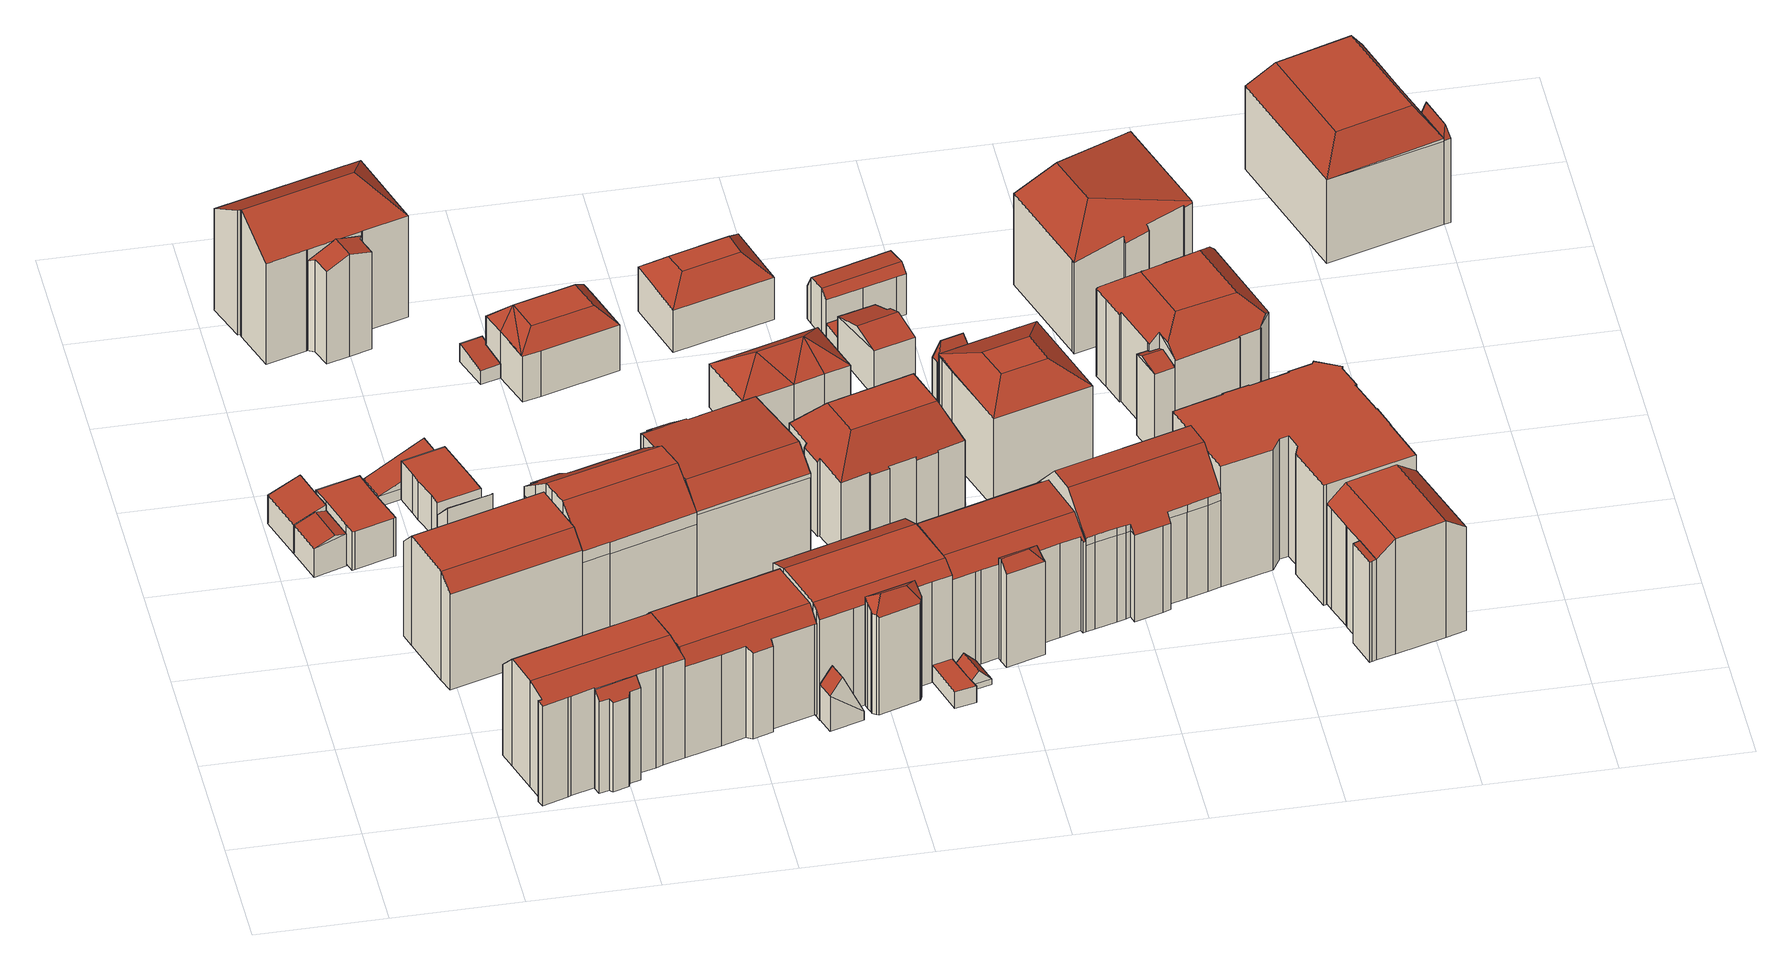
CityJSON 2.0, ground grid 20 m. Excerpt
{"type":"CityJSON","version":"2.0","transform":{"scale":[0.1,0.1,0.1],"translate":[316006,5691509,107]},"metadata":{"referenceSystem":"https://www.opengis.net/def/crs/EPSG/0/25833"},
"CityObjects":{
"building1":{"type":"Building","attributes":{"Dachtyp_tdc":"tdcPolyFlatRoof","Gemeindeschluessel":14713000,"Dachneigung":17.49,"QualitaetDacherkennung":82,"Geometrietyp2DReferenz":"3000","function":"31001_9998","roofType":"2100","measuredHeight":6.86},"geometry":[{"type":"MultiSurface","lod":"2","boundaries":[[[0,1,2,3]],[[1,4,5,2]],[[4,6,7,5]],[[6,8,9,7]],[[8,10,11,9]],[[10,0,3,11]],[[10,8,6,4,1,0]],[[3,2,5,7,9,11]]],"semantics":{"surfaces":[{"type":"WallSurface"},{"type":"RoofSurface"},{"type":"GroundSurface"}],"values":[0,0,0,0,0,0,1,2]}}]},
"building2":{"type":"Building","attributes":{"Dachtyp_tdc":"tdcGableRoof","Gemeindeschluessel":14713000,"Dachneigung":17.6,"QualitaetDacherkennung":32,"Geometrietyp2DReferenz":"3000","function":"31001_9998","roofType":"3100","measuredHeight":6.29},"geometry":[{"type":"MultiSurface","lod":"2","boundaries":[[[12,13,14,9]],[[13,15,16,14]],[[15,10,11,16]],[[10,12,9,11]],[[15,13,17]],[[12,10,18]],[[13,12,18,17]],[[10,15,17,18]],[[9,14,16,11]]],"semantics":{"surfaces":[{"type":"WallSurface"},{"type":"RoofSurface"},{"type":"GroundSurface"}],"values":[0,0,0,0,0,0,1,1,2]}}]},
"building3":{"type":"Building","attributes":{"Dachtyp_tdc":"tdcPolyFlatRoof","Gemeindeschluessel":14713000,"Dachneigung":0,"QualitaetDacherkennung":81,"Geometrietyp2DReferenz":"3000","function":"31001_9998","roofType":"1000","measuredHeight":6.93},"geometry":[{"type":"MultiSurface","lod":"2","boundaries":[[[19,20,21,22]],[[20,23,24,21]],[[23,25,26,24]],[[25,27,28,26]],[[27,29,30,28]],[[29,31,32,30]],[[31,33,34,32]],[[33,35,36,34]],[[35,37,38,36]],[[37,19,22,38]],[[37,35,33,31,29,27,25,23,20,19]],[[22,21,24,26,28,30,32,34,36,38]]],"semantics":{"surfaces":[{"type":"WallSurface"},{"type":"RoofSurface"},{"type":"GroundSurface"}],"values":[0,0,0,0,0,0,0,0,0,0,1,2]}}]},
"building4":{"type":"Building","attributes":{"Gemeindeschluessel":14713000,"Geometrietyp2DReferenz":"3000","function":"31001_9998","roofType":"9999"},"children":["building4-1","building4-2"]},
"building4-1":{"type":"BuildingPart","attributes":{"Dachtyp_tdc":"tdcPolyFlatRoof","Dachneigung":47.23,"QualitaetDacherkennung":34,"Geometrietyp2DReferenz":"3000","roofType":"2100","measuredHeight":20.53},"parents":["building4"],"geometry":[{"type":"MultiSurface","lod":"2","boundaries":[[[39,40,41,42,43]],[[40,44,45,41]],[[40,39,46,47,44]],[[45,48,49,42,41]],[[44,47,50,48,45]],[[51,50,47,46]],[[51,49,48,50]],[[43,51,46,39]],[[43,42,49,51]]],"semantics":{"surfaces":[{"type":"WallSurface"},{"type":"RoofSurface"},{"type":"GroundSurface"},{"type":"ClosureSurface"}],"values":[0,0,1,2,0,0,3,0,3]}}]},
"building4-2":{"type":"BuildingPart","attributes":{"Dachtyp_tdc":"tdcCutGableRoof","Dachneigung":0.212,"QualitaetDacherkennung":66,"Geometrietyp2DReferenz":"3000","roofType":"9999","measuredHeight":19.93},"parents":["building4"],"geometry":[{"type":"MultiSurface","lod":"2","boundaries":[[[52,53,54,55]],[[53,56,57,54]],[[56,58,59,57]],[[58,60,61,59]],[[60,62,63,61]],[[64,65,50,51,43,66,62,60]],[[58,56,53,52]],[[60,58,52,64]],[[63,67,42,49,48,68,69,55,54,57,59,61]],[[62,66,67,63]],[[66,43,42,67]],[[50,65,68,48]],[[65,64,69,68]],[[64,52,55,69]],[[51,49,42,43]],[[50,48,49,51]]],"semantics":{"surfaces":[{"type":"WallSurface"},{"type":"RoofSurface"},{"type":"GroundSurface"},{"type":"ClosureSurface"}],"values":[0,0,0,0,0,1,1,1,2,0,0,0,0,0,3,3]}}]},
"building5":{"type":"Building","attributes":{"Gemeindeschluessel":14713000,"Geometrietyp2DReferenz":"3000","function":"31001_9998","roofType":"9999"},"children":["building5-1","building5-2"]},
"building5-1":{"type":"BuildingPart","attributes":{"Dachtyp_tdc":"tdcCutGableRoof","Dachneigung":2.01,"QualitaetDacherkennung":57,"Geometrietyp2DReferenz":"3000","roofType":"9999","measuredHeight":19.53},"parents":["building5"],"geometry":[{"type":"MultiSurface","lod":"2","boundaries":[[[70,71,72,73]],[[71,74,75,72]],[[74,76,77,75]],[[76,78,79,77]],[[78,80,81,79]],[[80,82,83,81]],[[82,84,85,83]],[[86,87,88,89]],[[86,90,91,87]],[[90,92,93,91]],[[92,94,95,93]],[[94,96,97,95]],[[96,98,99,97]],[[98,100,101,99]],[[100,102,103,101]],[[102,70,73,103]],[[74,71,70,102]],[[100,98,96,94,92,90,86,89,84,82,80,78,76]],[[102,100,76,74]],[[73,72,75,77,79,81,83,85,88,87,91,93,95,97,99,101,103]],[[89,88,85,84]]],"semantics":{"surfaces":[{"type":"WallSurface"},{"type":"RoofSurface"},{"type":"GroundSurface"},{"type":"ClosureSurface"}],"values":[0,0,0,0,0,0,0,0,0,0,0,0,0,0,0,0,1,1,1,2,3]}}]},
"building5-2":{"type":"BuildingPart","attributes":{"Dachtyp_tdc":"tdcPolyFlatRoof","Dachneigung":43.06,"QualitaetDacherkennung":21,"Geometrietyp2DReferenz":"3000","roofType":"2100","measuredHeight":18.14},"parents":["building5"],"geometry":[{"type":"MultiSurface","lod":"2","boundaries":[[[84,104,105,85]],[[104,106,107,105]],[[106,108,109,107]],[[108,110,111,109]],[[110,112,113,111]],[[112,114,115,113]],[[114,89,88,115]],[[114,112,110,108,106,104,84,89]],[[88,85,105,107,109,111,113,115]],[[85,88,89,84]]],"semantics":{"surfaces":[{"type":"WallSurface"},{"type":"RoofSurface"},{"type":"GroundSurface"},{"type":"ClosureSurface"}],"values":[0,0,0,0,0,0,0,1,2,3]}}]},
"building6":{"type":"Building","attributes":{"Dachtyp_tdc":"tdcFreeFormRoof","Gemeindeschluessel":14713000,"Dachneigung":20.76,"QualitaetDacherkennung":9,"Geometrietyp2DReferenz":"3000","function":"31001_9998","roofType":"5000","measuredHeight":5.59},"geometry":[{"type":"MultiSurface","lod":"2","boundaries":[[[116,117,118,119]],[[117,120,121,118]],[[120,122,123,121]],[[122,124,125,123]],[[124,116,119,125]],[[124,122,126,127,128]],[[129,128,127,130]],[[117,130,127,126,120]],[[116,129,130,117]],[[124,128,129,116]],[[120,126,122]],[[119,118,121,123,125]]],"semantics":{"surfaces":[{"type":"WallSurface"},{"type":"RoofSurface"},{"type":"GroundSurface"}],"values":[0,0,0,0,0,1,1,0,0,0,0,2]}}]},
"building7":{"type":"Building","attributes":{"Dachtyp_tdc":"tdcPolyFlatRoof","Gemeindeschluessel":14713000,"Dachneigung":0,"QualitaetDacherkennung":79,"Geometrietyp2DReferenz":"3000","function":"31001_9998","roofType":"1000","measuredHeight":7.04},"geometry":[{"type":"MultiSurface","lod":"2","boundaries":[[[131,132,133,134]],[[132,135,136,133]],[[135,137,138,136]],[[137,139,121,138]],[[139,140,118,121]],[[140,141,142,118]],[[141,143,144,142]],[[143,131,134,144]],[[143,141,140,139,137,135,132,131]],[[134,133,136,138,121,118,142,144]]],"semantics":{"surfaces":[{"type":"WallSurface"},{"type":"RoofSurface"},{"type":"GroundSurface"}],"values":[0,0,0,0,0,0,0,0,1,2]}}]},
"building8":{"type":"Building","attributes":{"Dachtyp_tdc":"tdcPolyFlatRoof","Gemeindeschluessel":14713000,"Dachneigung":0,"QualitaetDacherkennung":70,"Geometrietyp2DReferenz":"3000","function":"31001_9998","roofType":"1000","measuredHeight":2.71},"geometry":[{"type":"MultiSurface","lod":"2","boundaries":[[[145,146,147,148]],[[146,149,150,147]],[[149,151,152,150]],[[151,153,154,152]],[[153,145,148,154]],[[153,151,149,146,145]],[[148,147,150,152,154]]],"semantics":{"surfaces":[{"type":"WallSurface"},{"type":"RoofSurface"},{"type":"GroundSurface"}],"values":[0,0,0,0,0,1,2]}}]},
"building9":{"type":"Building","attributes":{"Gemeindeschluessel":14713000,"Geometrietyp2DReferenz":"3000","function":"31001_9998","roofType":"9999"},"children":["building9-1","building9-2"]},
"building9-1":{"type":"BuildingPart","attributes":{"Dachtyp_tdc":"tdcHipAndGableRoof","Dachneigung":31.82,"QualitaetDacherkennung":64,"Geometrietyp2DReferenz":"3000","roofType":"5000","measuredHeight":23.07},"parents":["building9"],"geometry":[{"type":"MultiSurface","lod":"2","boundaries":[[[155,156,157,158]],[[156,159,160,157]],[[159,161,162,160]],[[161,163,164,162]],[[163,165,166,164]],[[165,167,168,166]],[[167,169,170,171,168]],[[165,163,172]],[[163,161,159,156,155,172]],[[155,173,174,175,176,177,178,169,167,165,172]],[[179,180,181,158,157,160,162,164,166,168,171,182]],[[175,174,180,179,183]],[[174,173,181,180]],[[173,155,158,181]],[[175,183,176]],[[178,170,169]],[[183,179,182,177,176]],[[177,182,171,170,178]]],"semantics":{"surfaces":[{"type":"WallSurface"},{"type":"RoofSurface"},{"type":"GroundSurface"},{"type":"ClosureSurface"}],"values":[0,0,0,0,0,0,0,1,1,1,2,0,0,0,0,0,3,3]}}]},
"building9-2":{"type":"BuildingPart","attributes":{"Dachtyp_tdc":"tdcGableRoof","Dachneigung":24.91,"QualitaetDacherkennung":21,"Geometrietyp2DReferenz":"3000","roofType":"3100","measuredHeight":18.56},"parents":["building9"],"geometry":[{"type":"MultiSurface","lod":"2","boundaries":[[[184,185,186,187]],[[185,188,189,186]],[[188,190,191,189]],[[190,183,179,191]],[[170,192,193,171]],[[192,184,187,193]],[[194,176,183,190,188,185]],[[185,184,192,170,178,194]],[[187,186,189,191,179,182,171,193]],[[177,176,194]],[[182,179,183,176,177]],[[178,177,194]],[[170,171,182,177,178]]],"semantics":{"surfaces":[{"type":"WallSurface"},{"type":"RoofSurface"},{"type":"GroundSurface"},{"type":"ClosureSurface"}],"values":[0,0,0,0,0,0,1,1,2,0,3,0,3]}}]},
"building10":{"type":"Building","attributes":{"Dachtyp_tdc":"tdcFreeFormRoof","Gemeindeschluessel":14713000,"Dachneigung":37.37,"QualitaetDacherkennung":49,"Geometrietyp2DReferenz":"3000","function":"31001_9998","roofType":"5000","measuredHeight":22.19},"geometry":[{"type":"MultiSurface","lod":"2","boundaries":[[[195,196,197,198]],[[196,199,200,197]],[[199,201,202,200]],[[201,203,204,202]],[[203,205,206,204]],[[205,207,208,206]],[[207,209,210,208]],[[209,211,212,210]],[[211,213,214,212]],[[213,215,216,214]],[[215,217,218,216]],[[217,219,54,218]],[[219,220,221,54]],[[220,222,223,221]],[[222,224,225,223]],[[224,226,68,225]],[[226,195,198,68]],[[227,228,229,230,231,199,232,233,234,235]],[[236,237,238,239,240,241]],[[242,238,237,227,235]],[[222,242,235,224]],[[220,238,242,222]],[[213,236,241,215]],[[215,241,240,217]],[[217,240,239,219]],[[219,239,238,220]],[[209,227,237,211]],[[211,237,236,213]],[[224,235,234,226]],[[226,234,233,195]],[[195,233,232,196]],[[196,232,199]],[[201,231,230,203]],[[199,231,201]],[[203,230,229,205]],[[205,229,228,207]],[[207,228,227,209]],[[198,197,200,202,204,206,208,210,212,214,216,218,54,221,223,225,68]]],"semantics":{"surfaces":[{"type":"WallSurface"},{"type":"RoofSurface"},{"type":"GroundSurface"}],"values":[0,0,0,0,0,0,0,0,0,0,0,0,0,0,0,0,0,1,1,1,0,0,0,0,0,0,0,0,0,0,0,0,0,0,0,0,0,2]}}]},
"building11":{"type":"Building","attributes":{"Dachtyp_tdc":"tdcCutGableRoof","Gemeindeschluessel":14713000,"Dachneigung":0.799,"QualitaetDacherkennung":63,"Geometrietyp2DReferenz":"3000","function":"31001_9998","roofType":"9999","measuredHeight":19.17},"geometry":[{"type":"MultiSurface","lod":"2","boundaries":[[[243,244,245,246]],[[244,247,248,245]],[[247,249,250,248]],[[249,251,252,250]],[[251,253,254,252]],[[253,255,256,254]],[[255,257,79,256]],[[257,258,259,79]],[[258,260,261,259]],[[260,262,72,261]],[[262,263,264,72]],[[263,265,266,264]],[[265,267,268,266]],[[267,269,270,268]],[[269,271,272,270]],[[271,273,274,272]],[[273,243,246,274]],[[258,257,255,253,251,249,247,244,243,273]],[[271,269,267,265,263,262,260]],[[273,271,260,258]],[[246,245,248,250,252,254,256,79,259,261,72,264,266,268,270,272,274]]],"semantics":{"surfaces":[{"type":"WallSurface"},{"type":"RoofSurface"},{"type":"GroundSurface"}],"values":[0,0,0,0,0,0,0,0,0,0,0,0,0,0,0,0,0,1,1,1,2]}}]},
"building12":{"type":"Building","attributes":{"Dachtyp_tdc":"tdcPolyFlatRoof","Gemeindeschluessel":14713000,"Dachneigung":6.38,"QualitaetDacherkennung":63,"Geometrietyp2DReferenz":"3000","function":"31001_9998","roofType":"2100","measuredHeight":3.16},"geometry":[{"type":"MultiSurface","lod":"2","boundaries":[[[275,276,277,278]],[[276,279,280,277]],[[279,281,282,280]],[[281,283,284,282]],[[283,285,286,284]],[[285,275,278,286]],[[285,283,281,279,276,275]],[[278,277,280,282,284,286]]],"semantics":{"surfaces":[{"type":"WallSurface"},{"type":"RoofSurface"},{"type":"GroundSurface"}],"values":[0,0,0,0,0,0,1,2]}}]},
"building13":{"type":"Building","attributes":{"Dachtyp_tdc":"tdcGableRoof","Gemeindeschluessel":14713000,"Dachneigung":65.16,"QualitaetDacherkennung":4,"Geometrietyp2DReferenz":"3000","function":"31001_9998","roofType":"3100","measuredHeight":9.12},"geometry":[{"type":"MultiSurface","lod":"2","boundaries":[[[287,288,289,290]],[[288,291,292,289]],[[291,293,294,292]],[[293,287,290,294]],[[291,288,295]],[[287,293,296]],[[288,287,296,295]],[[293,291,295,296]],[[290,289,292,294]]],"semantics":{"surfaces":[{"type":"WallSurface"},{"type":"RoofSurface"},{"type":"GroundSurface"}],"values":[0,0,0,0,0,0,1,1,2]}}]},
"building14":{"type":"Building","attributes":{"Dachtyp_tdc":"tdcFreeFormRoof","Gemeindeschluessel":14713000,"Dachneigung":0.24,"QualitaetDacherkennung":75,"Geometrietyp2DReferenz":"3000","function":"31001_9998","roofType":"5000","measuredHeight":11.13},"geometry":[{"type":"MultiSurface","lod":"2","boundaries":[[[297,298,280,282]],[[298,299,300,280]],[[299,301,302,300]],[[301,303,304,302]],[[303,305,306,304]],[[305,307,308,306]],[[307,309,310,308]],[[309,311,284,310]],[[311,297,282,284]],[[307,305,312,313,314,309]],[[315,314,313]],[[315,311,314]],[[297,311,315]],[[316,299,298,297,315]],[[303,301,299,316,312,305]],[[313,312,316,315]],[[311,309,314]],[[282,280,300,302,304,306,308,310,284]]],"semantics":{"surfaces":[{"type":"WallSurface"},{"type":"RoofSurface"},{"type":"GroundSurface"}],"values":[0,0,0,0,0,0,0,0,0,1,1,1,1,1,1,1,0,2]}}]},
"building15":{"type":"Building","attributes":{"Dachtyp_tdc":"tdcFreeFormRoof","Gemeindeschluessel":14713000,"Dachneigung":3.45,"QualitaetDacherkennung":65,"Geometrietyp2DReferenz":"3000","function":"31001_9998","roofType":"5000","measuredHeight":20.93},"geometry":[{"type":"MultiSurface","lod":"2","boundaries":[[[317,318,319,320]],[[320,319,321,322]],[[322,321,323,324]],[[325,326,327]],[[328,329,325,327]],[[330,331,329,328]],[[332,333,334,214,208,335,336,337,338,339,340,341,342,343,344]],[[345,330,333,332]],[[330,328,334,333]],[[328,327,214,334]],[[327,346,208,214]],[[346,317,335,208]],[[317,320,336,335]],[[320,322,337,336]],[[322,324,338,337]],[[324,347,339,338]],[[347,348,340,339]],[[348,349,341,340]],[[349,350,342,341]],[[350,351,343,342]],[[351,352,344,343]],[[352,345,332,344]],[[329,331,353,326,325]],[[323,321,319,318,354,355,356,350,349,357,358]],[[359,360,355,354,361,353,331]],[[327,326,353,361,346]],[[346,361,354,318,317]],[[352,360,359,345]],[[345,359,331,330]],[[351,356,355,360,352]],[[324,323,358,347]],[[347,358,357,348]],[[348,357,349]],[[350,356,351]]],"semantics":{"surfaces":[{"type":"WallSurface"},{"type":"GroundSurface"},{"type":"RoofSurface"}],"values":[0,0,0,0,0,0,1,0,0,0,0,0,0,0,0,0,0,0,0,0,0,0,2,2,2,0,0,0,0,0,0,0,0,0]}}]},
"building16":{"type":"Building","attributes":{"Gemeindeschluessel":14713000,"Geometrietyp2DReferenz":"3000","function":"31001_9998","roofType":"9999"},"children":["building16-1","building16-2"]},
"building16-1":{"type":"BuildingPart","attributes":{"Dachtyp_tdc":"tdcFreeFormRoof","Dachneigung":52.27,"QualitaetDacherkennung":32,"Geometrietyp2DReferenz":"3000","roofType":"5000","measuredHeight":20.13},"parents":["building16"],"geometry":[{"type":"MultiSurface","lod":"2","boundaries":[[[362,363,364,365]],[[363,366,367,364]],[[366,368,369,367]],[[368,370,371,369]],[[370,372,371]],[[373,374,375,376,377]],[[374,378,379,375]],[[378,380,381,379]],[[380,382,383,381]],[[382,384,385,383]],[[384,362,365,385]],[[380,378,374,373,386]],[[370,368,366,363,362,387]],[[373,370,387,386]],[[362,384,382,380,386,387]],[[365,364,367,369,371,376,375,379,381,383,385]],[[377,372,370,373]],[[377,376,371,372]]],"semantics":{"surfaces":[{"type":"WallSurface"},{"type":"RoofSurface"},{"type":"GroundSurface"},{"type":"ClosureSurface"}],"values":[0,0,0,0,0,0,0,0,0,0,0,1,1,1,1,2,0,3]}}]},
"building16-2":{"type":"BuildingPart","attributes":{"Dachtyp_tdc":"tdcCutGableRoof","Dachneigung":0.441,"QualitaetDacherkennung":61,"Geometrietyp2DReferenz":"3000","roofType":"9999","measuredHeight":20.21},"parents":["building16"],"geometry":[{"type":"MultiSurface","lod":"2","boundaries":[[[372,388,389,371]],[[388,390,391,389]],[[390,392,393,391]],[[392,394,395,393]],[[394,396,397,395]],[[396,398,399,397]],[[400,401,402,403]],[[401,377,376,402]],[[404,405,398,396]],[[394,392,390,388,372,377,401,400,406]],[[396,394,406,404]],[[399,407,408,409,403,402,376,371,389,391,393,395,397]],[[398,405,407,399]],[[405,404,408,407]],[[404,406,409,408]],[[406,400,403,409]],[[371,376,377,372]]],"semantics":{"surfaces":[{"type":"WallSurface"},{"type":"RoofSurface"},{"type":"GroundSurface"},{"type":"ClosureSurface"}],"values":[0,0,0,0,0,0,0,0,1,1,1,2,0,0,0,0,3]}}]},
"building17":{"type":"Building","attributes":{"Dachtyp_tdc":"tdcPolyFlatRoof","Gemeindeschluessel":14713000,"Dachneigung":0,"QualitaetDacherkennung":48,"Geometrietyp2DReferenz":"3000","function":"31001_9998","roofType":"1000","measuredHeight":3},"geometry":[{"type":"MultiSurface","lod":"2","boundaries":[[[410,411,412,413]],[[411,414,415,412]],[[414,416,417,415]],[[416,418,419,417]],[[418,410,413,419]],[[418,416,414,411,410]],[[413,412,415,417,419]]],"semantics":{"surfaces":[{"type":"WallSurface"},{"type":"RoofSurface"},{"type":"GroundSurface"}],"values":[0,0,0,0,0,1,2]}}]},
"building18":{"type":"Building","attributes":{"Dachtyp_tdc":"tdcFreeFormRoof","Gemeindeschluessel":14713000,"Dachneigung":47.24,"QualitaetDacherkennung":3,"Geometrietyp2DReferenz":"3000","function":"31001_9998","roofType":"5000","measuredHeight":3.07},"geometry":[{"type":"MultiSurface","lod":"2","boundaries":[[[420,421,422,423]],[[421,424,425,422]],[[424,426,427,425]],[[426,420,423,427]],[[428,426,424]],[[429,428,424,421]],[[429,421,420]],[[428,429,420,426]],[[423,422,425,427]]],"semantics":{"surfaces":[{"type":"WallSurface"},{"type":"RoofSurface"},{"type":"GroundSurface"}],"values":[0,0,0,0,0,1,0,1,2]}}]},
"building19":{"type":"Building","attributes":{"Dachtyp_tdc":"tdcFreeFormRoof","Gemeindeschluessel":14713000,"Dachneigung":36.32,"QualitaetDacherkennung":56,"Geometrietyp2DReferenz":"3000","function":"31001_9998","roofType":"5000","measuredHeight":11.55},"geometry":[{"type":"MultiSurface","lod":"2","boundaries":[[[430,431,432,433]],[[431,434,435,432]],[[434,436,437,435]],[[436,438,439,437]],[[438,440,441,439]],[[440,430,433,441]],[[442,436,434]],[[442,438,436]],[[443,438,442]],[[438,443,440]],[[442,434,431]],[[443,442,431,430]],[[443,430,440]],[[433,432,435,437,439,441]]],"semantics":{"surfaces":[{"type":"WallSurface"},{"type":"RoofSurface"},{"type":"GroundSurface"}],"values":[0,0,0,0,0,0,1,1,1,1,1,1,1,2]}}]},
"building20":{"type":"Building","attributes":{"Gemeindeschluessel":14713000,"Dachtyp_tdc":"tdcCutTentRoof","Dachneigung":40.78,"QualitaetDacherkennung":66,"Geometrietyp2DReferenz":"3000","function":"31001_9998","roofType":"9999","measuredHeight":10.84},"geometry":[{"type":"MultiSurface","lod":"2","boundaries":[[[444,445,446,447]],[[445,448,449,446]],[[448,450,451,449]],[[450,444,447,451]],[[445,444,452,453]],[[448,445,453,454]],[[450,448,454,455]],[[444,450,455,452]],[[455,454,453,452]],[[447,446,449,451]]],"semantics":{"surfaces":[{"type":"WallSurface"},{"type":"RoofSurface"},{"type":"GroundSurface"}],"values":[0,0,0,0,1,1,1,1,1,2]}}]},
"building21":{"type":"Building","attributes":{"Dachtyp_tdc":"tdcCutTentRoof","Gemeindeschluessel":14713000,"Dachneigung":48.95,"QualitaetDacherkennung":56,"Geometrietyp2DReferenz":"3000","function":"31001_9998","roofType":"9999","measuredHeight":20.41},"geometry":[{"type":"MultiSurface","lod":"2","boundaries":[[[456,457,458,459]],[[457,460,461,458]],[[460,462,463,461]],[[462,464,465,463]],[[464,466,467,465]],[[466,468,469,467]],[[468,470,471,469]],[[470,472,473,471]],[[472,474,475,473]],[[474,476,477,475]],[[476,478,479,477]],[[478,480,481,479]],[[480,482,483,481]],[[482,484,485,483]],[[484,486,487,485]],[[486,488,489,487]],[[488,490,491,489]],[[490,492,493,491]],[[492,494,495,493]],[[494,456,459,495]],[[462,460,496,497]],[[472,470,468,466,464,462,497,498]],[[490,488,486,484,482,480,478,476,474,472,498,499]],[[460,457,456,494,492,490,499,496]],[[499,498,497,496]],[[459,458,461,463,465,467,469,471,473,475,477,479,481,483,485,487,489,491,493,495]]],"semantics":{"surfaces":[{"type":"WallSurface"},{"type":"RoofSurface"},{"type":"GroundSurface"}],"values":[0,0,0,0,0,0,0,0,0,0,0,0,0,0,0,0,0,0,0,0,1,1,1,1,1,2]}}]},
"building22":{"type":"Building","attributes":{"Gemeindeschluessel":14713000,"Geometrietyp2DReferenz":"3000","function":"31001_9998","roofType":"9999"},"children":["building22-1","building22-2"]},
"building22-1":{"type":"BuildingPart","attributes":{"Dachtyp_tdc":"tdcCutGableRoof","Dachneigung":3.45,"QualitaetDacherkennung":51,"Geometrietyp2DReferenz":"3000","roofType":"9999","measuredHeight":20.15},"parents":["building22"],"geometry":[{"type":"MultiSurface","lod":"2","boundaries":[[[500,501,502,503]],[[501,504,505,502]],[[504,506,507,505]],[[506,508,509,507]],[[508,510,511,509]],[[510,512,513,511]],[[512,514,515,513]],[[514,516,517,515]],[[518,519,520,521]],[[519,522,427,520]],[[522,523,425,427]],[[523,524,525,425]],[[524,526,527,525]],[[526,500,503,527]],[[504,501,500,526]],[[524,523,522,519,518,516,514,512,510,508,506]],[[526,524,506,504]],[[503,502,505,507,509,511,513,515,517,521,520,427,425,525,527]],[[521,517,516,518]]],"semantics":{"surfaces":[{"type":"WallSurface"},{"type":"RoofSurface"},{"type":"GroundSurface"},{"type":"ClosureSurface"}],"values":[0,0,0,0,0,0,0,0,0,0,0,0,0,0,1,1,1,2,3]}}]},
"building22-2":{"type":"BuildingPart","attributes":{"Dachtyp_tdc":"tdcHipAndGableRoof","Dachneigung":45.83,"QualitaetDacherkennung":25,"Geometrietyp2DReferenz":"3000","roofType":"5000","measuredHeight":18.72},"parents":["building22"],"geometry":[{"type":"MultiSurface","lod":"2","boundaries":[[[528,529,530,517,516]],[[529,531,532,530]],[[531,533,534,532]],[[533,535,536,534]],[[535,537,518,521,536]],[[531,529,528,538]],[[528,537,535,538]],[[535,533,531,538]],[[521,517,530,532,534,536]],[[516,518,537,528]],[[516,517,521,518]]],"semantics":{"surfaces":[{"type":"WallSurface"},{"type":"RoofSurface"},{"type":"GroundSurface"},{"type":"ClosureSurface"}],"values":[0,0,0,0,0,1,1,1,2,0,3]}}]},
"building23":{"type":"Building","attributes":{"Dachtyp_tdc":"tdcPolyFlatRoof","Gemeindeschluessel":14713000,"Dachneigung":0,"QualitaetDacherkennung":0,"Geometrietyp2DReferenz":"3000","BezugspunktDach":"2000","function":"31001_9998","measuredHeight":3},"geometry":[{"type":"MultiSurface","lod":"2","boundaries":[[[539,540,541,542]],[[541,540,543,544]],[[540,539,545,543]],[[542,541,544,546]],[[539,542,546,545]],[[546,544,543,545]]],"semantics":{"surfaces":[{"type":"RoofSurface"},{"type":"WallSurface"},{"type":"GroundSurface"}],"values":[0,1,1,1,1,2]}}]},
"building24":{"type":"Building","attributes":{"Dachtyp_tdc":"tdcFreeFormRoof","Gemeindeschluessel":14713000,"Dachneigung":23.28,"QualitaetDacherkennung":31,"Geometrietyp2DReferenz":"3000","function":"31001_9998","roofType":"5000","measuredHeight":9.43},"geometry":[{"type":"MultiSurface","lod":"2","boundaries":[[[547,548,545,546]],[[548,549,550,545]],[[549,551,552,550]],[[551,553,554,552]],[[553,555,556,554]],[[555,547,546,556]],[[555,553,557,558]],[[557,551,549,548,547,558]],[[553,551,557]],[[547,555,558]],[[546,545,550,552,554,556]]],"semantics":{"surfaces":[{"type":"WallSurface"},{"type":"RoofSurface"},{"type":"GroundSurface"}],"values":[0,0,0,0,0,0,1,1,0,0,2]}}]},
"building25":{"type":"Building","attributes":{"Dachtyp_tdc":"tdcCutGableRoof","Gemeindeschluessel":14713000,"Dachneigung":62.4,"QualitaetDacherkennung":31,"Geometrietyp2DReferenz":"3000","function":"31001_9998","roofType":"9999","measuredHeight":8.63},"geometry":[{"type":"MultiSurface","lod":"2","boundaries":[[[559,560,561,562]],[[560,563,564,561]],[[563,565,566,564]],[[565,567,568,566]],[[567,569,570,568]],[[569,571,572,570]],[[571,573,574,572]],[[573,575,576,574]],[[575,577,578,576]],[[577,579,580,578]],[[579,581,582,580]],[[581,583,584,582]],[[583,585,586,584]],[[585,559,562,586]],[[567,565,563,560,559,585]],[[583,581,579,577,575,573,571,569]],[[585,583,569,567]],[[562,561,564,566,568,570,572,574,576,578,580,582,584,586]]],"semantics":{"surfaces":[{"type":"WallSurface"},{"type":"RoofSurface"},{"type":"GroundSurface"}],"values":[0,0,0,0,0,0,0,0,0,0,0,0,0,0,1,1,1,2]}}]},
"building26":{"type":"Building","attributes":{"Gemeindeschluessel":14713000,"Geometrietyp2DReferenz":"3000","function":"31001_9998","roofType":"9999"},"children":["building26-1","building26-2"]},
"building26-1":{"type":"BuildingPart","attributes":{"Dachtyp_tdc":"tdcFreeFormRoof","Dachneigung":74.72,"QualitaetDacherkennung":24,"Geometrietyp2DReferenz":"3000","roofType":"5000","measuredHeight":18},"parents":["building26"],"geometry":[{"type":"MultiSurface","lod":"2","boundaries":[[[587,588,589,590]],[[588,591,592,589]],[[591,593,594,592]],[[593,595,596,594]],[[597,598,599,600]],[[598,587,590,599]],[[595,593,601]],[[593,591,588,602,601]],[[588,587,598,602]],[[598,597,595,601,602]],[[590,589,592,594,596,600,599]],[[600,596,595,597]]],"semantics":{"surfaces":[{"type":"WallSurface"},{"type":"RoofSurface"},{"type":"GroundSurface"},{"type":"ClosureSurface"}],"values":[0,0,0,0,0,0,1,1,1,1,2,3]}}]},
"building26-2":{"type":"BuildingPart","attributes":{"Dachtyp_tdc":"tdcCutTentRoof","Dachneigung":29.11,"QualitaetDacherkennung":34,"Geometrietyp2DReferenz":"3000","roofType":"9999","measuredHeight":20.46},"parents":["building26"],"geometry":[{"type":"MultiSurface","lod":"2","boundaries":[[[603,604,605,596,595]],[[604,606,607,605]],[[606,608,609,607]],[[608,610,611,609]],[[610,612,613,611]],[[612,614,615,613]],[[614,616,617,615]],[[616,618,619,617]],[[618,620,597,600,619]],[[621,622,623,624,625]],[[608,606,625,624,626]],[[610,608,626,627]],[[622,628,629,630,612,610,627,623]],[[627,626,624,623]],[[612,630,614]],[[614,630,629,616]],[[616,629,628,618]],[[604,625,606]],[[603,621,625,604]],[[618,628,622,620]],[[620,622,621,603]],[[596,605,607,609,611,613,615,617,619,600]],[[595,597,620,603]],[[595,596,600,597]]],"semantics":{"surfaces":[{"type":"WallSurface"},{"type":"RoofSurface"},{"type":"GroundSurface"},{"type":"ClosureSurface"}],"values":[0,0,0,0,0,0,0,0,0,1,1,1,1,1,0,0,0,0,0,0,0,2,0,3]}}]},
"building27":{"type":"Building","attributes":{"Dachtyp_tdc":"tdcFreeFormRoof","Gemeindeschluessel":14713000,"Dachneigung":48.45,"QualitaetDacherkennung":68,"Geometrietyp2DReferenz":"3000","function":"31001_9998","roofType":"5000","measuredHeight":23.12},"geometry":[{"type":"MultiSurface","lod":"2","boundaries":[[[631,632,633,634]],[[632,635,636,633]],[[635,637,638,636]],[[637,639,640,638]],[[639,641,642,640]],[[641,643,644,642]],[[643,645,646,644]],[[645,647,648,646]],[[647,649,650,648]],[[649,651,652,650]],[[651,653,654,652]],[[653,655,509,654]],[[655,656,502,509]],[[656,631,634,502]],[[657,658,659,660,661,662,663,664,665,666,645,643,641,667]],[[668,669,501,670]],[[660,668,670,661]],[[656,501,669,631]],[[655,662,661,670,501,656]],[[631,669,668,660,659,632]],[[637,657,667,639]],[[639,667,641]],[[645,666,647]],[[647,666,665,649]],[[649,665,664,651]],[[651,664,663,653]],[[653,663,662,655]],[[632,659,658,635]],[[635,658,657,637]],[[634,633,636,638,640,642,644,646,648,650,652,654,509,502]]],"semantics":{"surfaces":[{"type":"WallSurface"},{"type":"RoofSurface"},{"type":"GroundSurface"}],"values":[0,0,0,0,0,0,0,0,0,0,0,0,0,0,1,1,1,0,0,0,0,0,0,0,0,0,0,0,0,2]}}]},
"building28":{"type":"Building","attributes":{"Dachtyp_tdc":"tdcFreeFormRoof","Gemeindeschluessel":14713000,"Dachneigung":11.75,"QualitaetDacherkennung":21,"Geometrietyp2DReferenz":"3000","function":"31001_9998","roofType":"5000","measuredHeight":15.44},"geometry":[{"type":"MultiSurface","lod":"2","boundaries":[[[671,672,673,674]],[[672,675,676,673]],[[675,677,678,676]],[[677,679,680,678]],[[679,681,682,680]],[[681,683,684,682]],[[683,671,674,684]],[[685,679,677,675,672,671,686]],[[683,681,685,686]],[[681,679,685]],[[671,683,686]],[[674,673,676,678,680,682,684]]],"semantics":{"surfaces":[{"type":"WallSurface"},{"type":"RoofSurface"},{"type":"GroundSurface"}],"values":[0,0,0,0,0,0,0,1,1,0,0,2]}}]},
"building29":{"type":"Building","attributes":{"Dachtyp_tdc":"tdcPolyFlatRoof","Gemeindeschluessel":14713000,"Dachneigung":0,"QualitaetDacherkennung":39,"Geometrietyp2DReferenz":"3000","function":"31001_9998","roofType":"1000","measuredHeight":21.89},"geometry":[{"type":"MultiSurface","lod":"2","boundaries":[[[687,688,689,690]],[[688,691,692,689]],[[691,693,694,692]],[[693,695,696,694]],[[695,697,698,696]],[[697,699,700,698]],[[699,701,702,700]],[[701,703,704,702]],[[703,705,706,704]],[[705,707,633,706]],[[707,708,634,633]],[[708,709,710,634]],[[709,711,712,710]],[[711,713,714,712]],[[713,715,716,714]],[[715,717,718,716]],[[717,719,720,718]],[[719,721,722,720]],[[721,723,724,722]],[[723,725,726,724]],[[725,727,728,726]],[[727,729,730,728]],[[729,731,732,730]],[[731,733,734,732]],[[733,735,736,734]],[[735,687,690,736]],[[735,733,731,729,727,725,723,721,719,717,715,713,711,709,708,707,705,703,701,699,697,695,693,691,688,687]],[[690,689,692,694,696,698,700,702,704,706,633,634,710,712,714,716,718,720,722,724,726,728,730,732,734,736]]],"semantics":{"surfaces":[{"type":"WallSurface"},{"type":"RoofSurface"},{"type":"GroundSurface"}],"values":[0,0,0,0,0,0,0,0,0,0,0,0,0,0,0,0,0,0,0,0,0,0,0,0,0,0,1,2]}}]},
"building30":{"type":"Building","attributes":{"Dachtyp_tdc":"tdcFreeFormRoof","Gemeindeschluessel":14713000,"Dachneigung":0.11,"QualitaetDacherkennung":44,"Geometrietyp2DReferenz":"3000","function":"31001_9998","roofType":"5000","measuredHeight":20.61},"geometry":[{"type":"MultiSurface","lod":"2","boundaries":[[[737,738,739,740]],[[738,741,742,739]],[[741,743,744,742]],[[743,745,746,744]],[[745,747,748,746]],[[747,749,750,748]],[[749,751,752,750]],[[751,753,754,752]],[[753,755,756,754]],[[755,757,758,756]],[[757,759,760,758]],[[759,761,762,760]],[[761,763,764,762]],[[763,765,766,764]],[[765,767,682,766]],[[767,768,680,682]],[[768,769,678,680]],[[769,770,676,678]],[[770,771,772,676]],[[771,773,774,772]],[[773,775,776,774]],[[775,737,740,776]],[[768,777,778,779,780,737,775,773,771,770,769]],[[781,751,749,747,745,743,741,738,780,779]],[[782,783,755,753,751,781]],[[778,777,767,765,763,761,759,757,783,782]],[[778,782,781,779]],[[768,767,777]],[[738,737,780]],[[757,755,783]],[[740,739,742,744,746,748,750,752,754,756,758,760,762,764,766,682,680,678,676,772,774,776]]],"semantics":{"surfaces":[{"type":"WallSurface"},{"type":"RoofSurface"},{"type":"GroundSurface"}],"values":[0,0,0,0,0,0,0,0,0,0,0,0,0,0,0,0,0,0,0,0,0,0,1,1,1,1,1,0,0,0,2]}}]},
"building31":{"type":"Building","attributes":{"Dachtyp_tdc":"tdcHipRoof","Gemeindeschluessel":14713000,"Dachneigung":11.45,"QualitaetDacherkennung":19,"Geometrietyp2DReferenz":"3000","function":"31001_9998","roofType":"3200","measuredHeight":23.75},"geometry":[{"type":"MultiSurface","lod":"2","boundaries":[[[784,785,786,787]],[[785,788,789,786]],[[788,790,791,789]],[[790,792,793,791]],[[792,794,795,793]],[[794,796,797,795]],[[796,798,799,797]],[[798,800,801,799]],[[800,802,803,801]],[[802,804,805,803]],[[804,806,807,805]],[[806,808,809,807]],[[808,810,811,809]],[[810,812,813,811]],[[812,784,787,813]],[[808,806,804,802,800,798,796,794,792,814]],[[790,788,785,784,812,815]],[[792,790,815,814]],[[812,810,808,814,815]],[[787,786,789,791,793,795,797,799,801,803,805,807,809,811,813]]],"semantics":{"surfaces":[{"type":"WallSurface"},{"type":"RoofSurface"},{"type":"GroundSurface"}],"values":[0,0,0,0,0,0,0,0,0,0,0,0,0,0,0,1,1,1,1,2]}}]},
"building32":{"type":"Building","attributes":{"Gemeindeschluessel":14713000,"Geometrietyp2DReferenz":"3000","function":"31001_9998","roofType":"9999"},"children":["building32-1","building32-2"]},
"building32-1":{"type":"BuildingPart","attributes":{"Dachtyp_tdc":"tdcPolyFlatRoof","Dachneigung":5.69,"QualitaetDacherkennung":40,"Geometrietyp2DReferenz":"3000","roofType":"2100","measuredHeight":18.31},"parents":["building32"],"geometry":[{"type":"MultiSurface","lod":"2","boundaries":[[[816,817,818,819,820]],[[817,821,822,818]],[[821,823,824,822]],[[823,825,826,827,824]],[[825,823,821,817,816]],[[819,818,822,824,827]],[[820,826,825,816]],[[820,819,827,826]]],"semantics":{"surfaces":[{"type":"WallSurface"},{"type":"RoofSurface"},{"type":"GroundSurface"},{"type":"ClosureSurface"}],"values":[0,0,0,0,1,2,0,3]}}]},
"building32-2":{"type":"BuildingPart","attributes":{"Dachtyp_tdc":"tdcCutGableRoof","Dachneigung":1.29,"QualitaetDacherkennung":68,"Geometrietyp2DReferenz":"3000","roofType":"9999","measuredHeight":21.19},"parents":["building32"],"geometry":[{"type":"MultiSurface","lod":"2","boundaries":[[[828,829,830,831]],[[829,832,833,830]],[[832,834,835,833]],[[834,820,819,835]],[[826,836,837,827]],[[836,838,839,837]],[[838,840,841,839]],[[840,842,843,841]],[[842,844,845,843]],[[844,846,847,845]],[[846,828,831,847]],[[832,829,828,846]],[[844,842,840,838,836,826,820,834]],[[846,844,834,832]],[[831,830,833,835,819,827,837,839,841,843,845,847]],[[827,819,820,826]]],"semantics":{"surfaces":[{"type":"WallSurface"},{"type":"RoofSurface"},{"type":"GroundSurface"},{"type":"ClosureSurface"}],"values":[0,0,0,0,0,0,0,0,0,0,0,1,1,1,2,3]}}]},
"building33":{"type":"Building","attributes":{"Gemeindeschluessel":14713000,"Geometrietyp2DReferenz":"3000","function":"31001_9998","roofType":"9999"},"children":["building33-1","building33-2"]},
"building33-1":{"type":"BuildingPart","attributes":{"Dachtyp_tdc":"tdcCutTentRoof","Dachneigung":1.13,"QualitaetDacherkennung":61,"Geometrietyp2DReferenz":"3000","roofType":"9999","measuredHeight":20.82},"parents":["building33"],"geometry":[{"type":"MultiSurface","lod":"2","boundaries":[[[848,849,850,851]],[[849,852,853,850]],[[852,854,855,853]],[[854,856,857,855]],[[858,859,860,861]],[[859,848,851,860]],[[848,859,862,863]],[[864,848,863,865]],[[866,867,868,869,864,865,870]],[[859,866,870,862]],[[870,865,863,862]],[[849,864,869,852]],[[852,869,868,854]],[[854,868,867,871,856]],[[858,872,866,859]],[[848,864,849]],[[851,850,853,855,857,861,860]],[[861,857,856,858]],[[872,871,867,866]],[[856,871,872,858]]],"semantics":{"surfaces":[{"type":"WallSurface"},{"type":"RoofSurface"},{"type":"GroundSurface"},{"type":"ClosureSurface"}],"values":[0,0,0,0,0,0,1,1,1,1,1,0,0,0,0,0,2,3,0,3]}}]},
"building33-2":{"type":"BuildingPart","attributes":{"Dachtyp_tdc":"tdcFreeFormRoof","Dachneigung":76.47,"QualitaetDacherkennung":32,"Geometrietyp2DReferenz":"3000","roofType":"5000","measuredHeight":17.74},"parents":["building33"],"geometry":[{"type":"MultiSurface","lod":"2","boundaries":[[[871,873,874,857,856]],[[873,875,876,874]],[[875,872,858,861,876]],[[877,872,875]],[[878,877,875,873]],[[878,873,871]],[[877,878,871,872]],[[857,874,876,861]],[[856,857,861,858]],[[856,858,872,871]]],"semantics":{"surfaces":[{"type":"WallSurface"},{"type":"RoofSurface"},{"type":"GroundSurface"},{"type":"ClosureSurface"}],"values":[0,0,0,1,1,1,1,2,3,3]}}]}
},
"vertices":[
[8,735,53],[58,751,70],[58,751,1],[8,735,1],[59,748,70],[59,748,1],[72,704,70],[72,704,1],[81,675,70],[81,675,1],[31,659,53],[31,659,1],
[81,675,60],[99,616,60],[99,616,1],[49,599,53],[49,599,1],[82,610,64],[64,670,64],
[72,704,76],[140,725,76],[140,725,6],[72,704,6],[150,689,76],[150,689,6],[153,679,76],[153,679,6],[172,619,76],[172,619,6],[169,618,76],[169,618,6],[109,599,76],[109,599,6],[104,598,76],[104,598,6],[99,616,76],[99,616,6],[81,675,76],[81,675,6],
[216,457,211],[207,487,177],[207,487,5],[216,457,5],[216,457,178],[277,508,177],[277,508,5],[286,478,210],[286,479,210],[286,479,5],[286,478,5],[286,479,178],[286,478,178],
[387,387,204],[394,363,179],[394,363,5],[387,387,5],[188,299,179],[188,299,5],[180,323,204],[180,323,5],[154,411,205],[154,411,5],[147,435,178],[147,435,5],[360,475,205],[353,499,178],[217,456,179],[217,456,5],[353,499,5],[360,475,5],
[233,136,170],[449,203,171],[449,203,5],[233,136,5],[458,175,200],[458,175,5],[475,122,198],[475,122,5],[488,78,186],[488,78,5],[454,68,186],[454,68,5],[443,64,186],[443,64,5],[412,55,186],[412,55,5],[347,35,187],[347,35,5],[347,34,5],[347,34,186],[311,24,186],[311,24,5],[306,22,186],[306,22,5],[266,9,186],[266,9,5],[262,20,189],[262,20,5],[267,21,189],[267,21,5],[257,55,198],[257,55,5],[241,108,200],[241,108,5],
[416,41,172],[416,41,5],[399,35,172],[399,35,5],[397,29,167],[397,29,5],[372,21,167],[372,21,5],[367,25,172],[367,25,5],[351,21,172],[351,21,5],
[259,811,26],[273,766,26],[273,766,7],[259,811,7],[205,745,26],[205,745,7],[170,735,26],[170,735,7],[157,779,26],[157,779,7],[205,745,39],[264,764,63],[251,809,63],[259,811,45],[273,766,46],
[237,640,77],[232,658,77],[232,658,7],[237,640,7],[220,694,77],[220,694,7],[215,711,77],[215,711,7],[205,745,77],[273,766,77],[295,695,77],[295,695,7],[305,660,77],[305,660,7],
[262,582,30],[264,616,30],[264,616,3],[262,582,3],[313,631,30],[313,631,3],[332,571,30],[332,571,3],[271,552,30],[271,552,3],
[55,1165,235],[54,1171,231],[54,1171,4],[55,1165,4],[50,1170,231],[50,1170,4],[28,1234,189],[28,1234,4],[256,1303,189],[256,1303,4],[298,1164,188],[298,1164,4],[227,1142,188],[227,1142,4],[226,1142,188],[226,1142,180],[226,1142,4],[230,1219,235],[77,1095,187],[140,1115,188],[141,1115,188],[181,1128,188],[185,1129,188],[193,1132,188],[141,1115,4],[140,1115,4],[77,1095,4],[185,1129,4],[141,1115,168],
[232,1101,181],[198,1090,190],[198,1090,4],[232,1101,4],[162,1079,172],[162,1079,4],[151,1110,172],[151,1110,4],[222,1133,181],[222,1133,4],[185,1129,190],
[343,534,156],[364,540,156],[364,540,5],[343,534,5],[358,560,156],[358,560,5],[402,573,156],[402,573,5],[409,547,156],[409,547,5],[420,542,156],[420,542,5],[526,575,156],[526,575,5],[542,522,156],[542,522,5],[556,476,156],[556,476,5],[573,419,156],[573,419,5],[438,376,156],[438,376,5],[438,377,156],[438,377,5],[394,363,156],[377,421,156],[377,421,5],[367,453,156],[367,453,5],[362,468,156],[362,468,5],[353,499,156],[542,522,225],[526,575,183],[420,542,183],[409,547,177],[402,573,157],[364,540,172],[343,534,172],[353,499,200],[362,468,225],[573,419,178],[556,476,227],[377,421,227],[394,363,177],[438,377,177],[438,376,177],[367,453,225],
[693,141,170],[690,140,170],[690,140,5],[693,141,5],[622,119,170],[622,119,5],[624,113,161],[624,113,5],[593,103,161],[593,103,5],[583,108,171],[583,108,5],[545,96,171],[545,96,5],[488,78,171],[483,96,195],[483,96,5],[456,181,196],[456,181,5],[449,203,169],[448,206,165],[448,206,5],[488,219,165],[488,219,5],[489,215,169],[489,215,5],[654,266,169],[654,266,5],[660,245,196],[660,245,5],[687,160,195],[687,160,5],
[350,1046,38],[385,1057,38],[385,1057,6],[350,1046,6],[390,1039,36],[390,1039,6],[387,1039,36],[387,1039,6],[400,997,31],[400,997,6],[369,987,31],[369,987,6],
[705,102,66],[696,132,66],[696,132,2],[705,102,2],[749,148,18],[749,148,2],[758,119,18],[758,119,2],[715,138,93],[725,108,93],
[387,1039,88],[390,1039,88],[539,1084,88],[539,1084,6],[540,1081,88],[540,1081,6],[546,1062,88],[546,1062,6],[571,980,89],[571,980,6],[449,943,89],[449,943,6],[420,935,89],[420,935,6],[400,997,89],[537,997,117],[439,968,117],[419,935,90],[423,1020,117],[520,1050,117],
[523,582,173],[523,582,204],[540,587,204],[540,587,173],[536,599,193],[536,599,173],[539,603,191],[539,603,173],[573,419,179],[573,419,180],[573,419,173],[750,474,173],[750,474,180],[740,507,173],[740,507,214],[701,632,5],[740,507,5],[750,474,5],[523,582,5],[540,587,5],[536,599,5],[539,603,5],[546,606,5],[540,623,5],[543,627,5],[577,637,5],[586,605,5],[596,599,5],[701,632,173],[526,575,173],[546,606,173],[540,623,173],[543,627,173],[577,637,173],[586,605,173],[596,599,173],[563,452,214],[524,579,206],[593,601,206],[586,605,201],[540,623,176],[546,606,190],[701,632,206],[596,599,206],[526,575,206],
[778,130,182],[773,133,182],[773,133,1],[778,130,1],[772,137,185],[772,137,1],[769,146,192],[769,146,1],[767,154,198],[767,154,1],[767,154,184],[844,178,198],[848,165,188],[848,165,1],[844,178,1],[844,178,184],[850,157,183],[850,157,1],[848,152,182],[848,152,1],[846,149,178],[846,149,1],[782,128,177],[782,128,1],[829,163,203],[789,151,203],
[749,148,184],[749,148,1],[696,132,184],[696,132,1],[693,141,194],[693,141,1],[690,150,203],[690,150,1],[663,234,204],[663,234,1],[654,266,191],[654,266,1],[902,196,184],[871,187,184],[871,187,1],[902,196,1],[870,299,204],[860,331,191],[896,214,203],[860,331,1],[870,299,1],[896,214,1],
[871,187,33],[902,196,33],[902,196,3],[871,187,3],[916,150,33],[916,150,3],[924,126,33],[924,126,3],[891,119,33],[891,119,3],
[953,161,15],[916,150,15],[916,150,5],[953,161,5],[902,196,15],[902,196,5],[939,208,15],[939,208,5],[920,202,36],[934,156,36],
[680,868,88],[849,921,88],[849,921,9],[680,868,9],[878,825,88],[878,825,9],[838,812,88],[838,812,9],[790,797,88],[790,797,9],[710,772,88],[710,772,9],[816,858,125],[743,835,125],
[624,1111,86],[780,1159,86],[780,1159,6],[624,1111,6],[812,1054,82],[812,1054,6],[655,1007,82],[655,1007,6],[664,1091,115],[759,1120,115],[769,1081,115],[677,1053,115],
[763,585,140],[767,586,147],[767,586,5],[763,585,5],[751,635,148],[751,635,5],[944,696,148],[944,696,5],[960,646,147],[960,646,5],[962,647,141],[962,647,5],[974,610,141],[974,610,5],[971,609,147],[971,609,5],[991,549,146],[991,549,5],[949,535,145],[949,535,5],[949,534,142],[949,534,5],[915,523,141],[915,523,5],[915,525,146],[915,525,5],[872,511,146],[872,511,5],[873,510,142],[873,510,5],[843,500,142],[843,500,5],[842,502,146],[842,502,5],[798,488,145],[798,488,5],[778,548,146],[778,548,5],[775,547,139],[775,547,5],[798,594,209],[933,637,209],[954,568,209],[820,525,209],
[860,331,175],[1065,395,175],[1065,395,5],[860,331,5],[1076,360,206],[1076,360,5],[1099,286,202],[1099,286,5],[1109,254,170],[1109,254,5],[1105,253,170],[1105,253,5],[1103,259,176],[1103,259,5],[1071,249,176],[1071,249,5],[1034,237,176],[1034,237,5],[975,219,176],[948,211,176],[948,211,5],[975,219,5],[939,208,176],[902,196,176],[894,222,202],[894,222,5],[871,296,206],[871,296,5],
[1034,237,188],[1040,217,177],[1040,217,5],[1042,214,175],[1042,214,5],[982,195,175],[982,195,5],[977,211,192],[977,211,5],[975,219,188],[1021,225,192],
[943,972,38],[933,1008,38],[875,990,38],[885,955,38],[933,1008,8],[875,990,8],[943,972,8],[885,955,8],
[885,955,76],[943,972,76],[954,939,91],[954,939,8],[959,940,91],[959,940,8],[981,866,92],[981,866,8],[917,846,92],[917,846,8],[966,916,102],[902,896,102],
[1000,1028,80],[985,1024,80],[985,1024,6],[1000,1028,6],[933,1008,80],[933,1008,6],[875,990,81],[875,990,6],[871,1002,93],[871,1002,6],[862,1034,90],[862,1034,6],[859,1047,66],[859,1047,6],[929,1069,65],[929,1069,6],[926,1081,41],[926,1081,6],[946,1087,41],[946,1087,6],[947,1084,48],[947,1084,6],[980,1094,49],[980,1094,6],[986,1074,90],[986,1074,6],[996,1042,93],[996,1042,6],
[985,730,152],[981,741,152],[981,741,5],[985,730,5],[1031,756,151],[1031,756,5],[1033,757,152],[1033,757,5],[1038,740,152],[1038,740,5],[987,724,152],[986,724,152],[986,724,5],[987,724,5],[1027,746,185],[992,735,185],
[1038,740,167],[1140,771,167],[1140,771,5],[1190,612,167],[1190,612,5],[1190,611,167],[1190,611,5],[1036,563,167],[1036,563,5],[1036,565,167],[1036,565,5],[999,683,167],[999,683,5],[990,713,167],[990,713,5],[988,720,167],[988,720,5],[987,724,167],[1038,740,170],[987,724,170],[1038,665,210],[1113,688,210],[1140,771,170],[1129,633,210],[1056,611,210],[988,720,170],[990,713,170],[999,683,169],
[1277,460,162],[1320,320,162],[1320,320,5],[1277,460,5],[1300,313,162],[1300,313,5],[1267,303,162],[1267,303,5],[1236,293,162],[1236,293,5],[1239,282,162],[1239,282,5],[1227,278,162],[1227,278,5],[1183,264,162],[1183,264,5],[1179,276,162],[1179,276,5],[1172,273,162],[1172,273,5],[1158,269,162],[1158,269,5],[1124,259,162],[1124,259,5],[1109,254,162],[1065,395,162],[1267,303,175],[1300,313,176],[1320,320,176],[1305,369,234],[1093,303,234],[1109,254,176],[1124,259,176],[1158,269,176],[1172,273,175],[1179,276,175],[1236,293,175],[1293,408,236],[1277,460,175],[1081,342,236],
[1270,690,153],[1272,690,153],[1272,690,5],[1270,690,5],[1287,695,153],[1287,695,5],[1288,689,155],[1288,689,5],[1304,694,155],[1304,694,5],[1318,649,152],[1318,649,5],[1286,639,152],[1286,639,5],[1307,684,160],[1275,675,160],
[1578,369,224],[1577,369,224],[1577,369,5],[1578,369,5],[1600,292,224],[1600,292,5],[1461,250,224],[1461,250,5],[1456,249,224],[1456,249,5],[1431,328,224],[1431,328,5],[1437,345,224],[1437,345,5],[1429,371,224],[1429,371,5],[1415,367,224],[1415,367,5],[1401,344,224],[1401,344,5],[1320,320,224],[1277,460,224],[1356,485,224],[1356,485,5],[1355,487,224],[1355,487,5],[1396,499,224],[1396,499,5],[1397,498,224],[1397,498,5],[1459,517,224],[1459,517,5],[1458,519,224],[1458,519,5],[1495,530,224],[1495,530,5],[1498,535,224],[1498,535,5],[1537,515,224],[1537,515,5],[1535,511,224],[1535,511,5],[1548,470,224],[1548,470,5],[1546,469,224],[1546,469,5],[1565,409,224],[1565,409,5],[1566,409,224],[1566,409,5],
[1240,836,164],[1312,858,169],[1312,858,5],[1240,836,5],[1311,860,167],[1311,860,5],[1318,862,167],[1318,862,5],[1342,869,168],[1342,869,5],[1350,871,169],[1350,871,5],[1352,866,174],[1352,866,5],[1415,884,177],[1415,884,5],[1422,886,171],[1422,886,5],[1470,723,173],[1470,723,5],[1452,692,173],[1452,692,5],[1452,691,171],[1452,691,5],[1418,680,170],[1418,680,5],[1419,679,169],[1419,679,5],[1318,648,165],[1318,648,5],[1318,649,166],[1304,694,184],[1288,689,167],[1287,695,167],[1263,771,167],[1263,771,5],[1261,770,164],[1261,770,5],[1249,809,164],[1249,809,5],[1312,668,184],[1329,704,211],[1298,803,211],[1242,836,166],[1392,836,211],[1425,729,211],[1462,708,184],
[1334,1120,211],[1333,1121,209],[1333,1121,5],[1334,1120,5],[1343,1124,212],[1343,1124,5],[1347,1125,213],[1347,1125,5],[1402,949,213],[1402,949,5],[1402,947,210],[1402,947,5],[1390,943,207],[1390,943,5],[1389,945,210],[1389,945,5],[1332,928,197],[1332,928,5],[1334,922,189],[1334,922,5],[1298,911,180],[1298,911,5],[1296,917,189],[1296,917,5],[1219,893,171],[1219,893,5],[1217,899,171],[1217,899,5],[1165,1068,171],[1165,1068,5],[1250,948,242],[1222,1038,242],
[1505,107,190],[1499,105,189],[1499,105,7],[1505,107,7],[1505,107,189],[1495,103,189],[1495,103,7],[1480,152,189],[1480,152,7],[1490,155,190],[1490,155,189],[1490,155,7],
[1600,292,196],[1645,149,196],[1645,149,7],[1600,292,7],[1614,139,219],[1614,139,7],[1535,115,217],[1535,115,7],[1479,190,189],[1479,190,7],[1478,194,189],[1478,194,7],[1465,235,189],[1465,235,7],[1461,250,189],[1461,250,7],[1490,259,217],[1490,259,7],[1569,283,219],[1569,283,7],
[1543,1267,157],[1725,1322,157],[1725,1322,5],[1543,1267,5],[1744,1260,157],[1744,1260,5],[1756,1219,157],[1756,1219,5],[1777,1152,157],[1777,1152,5],[1797,1085,157],[1615,1029,157],[1615,1029,5],[1797,1085,5],[1636,1070,210],[1583,1245,210],[1725,1322,162],[1701,1282,213],[1797,1085,162],[1777,1152,162],[1756,1219,162],[1744,1260,162],[1755,1105,213],[1777,1152,158],[1797,1085,158],
[1788,1155,158],[1788,1155,5],[1808,1088,158],[1808,1088,5],[1801,1092,182],[1784,1148,182]
]}
